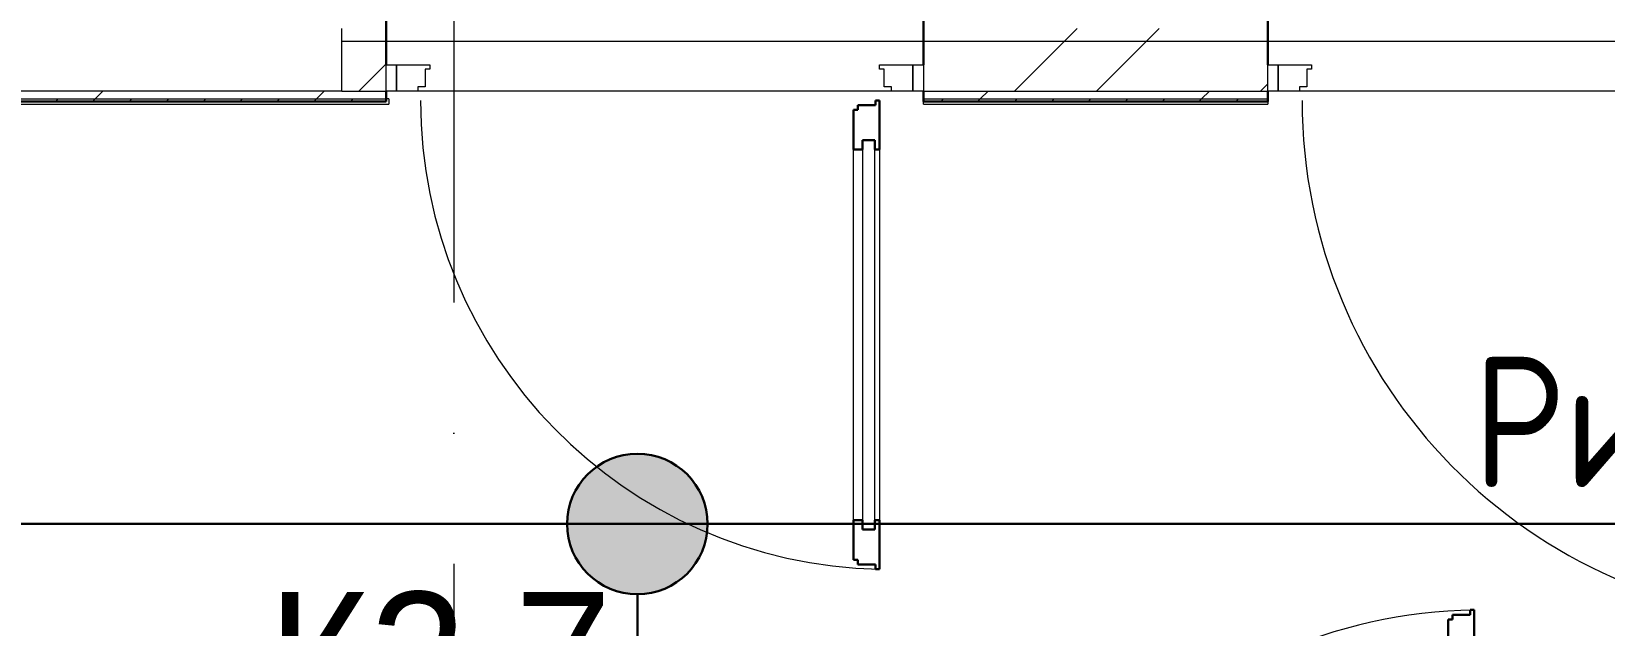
# Model space of a CAD drawing. Header units: millimetres. Extents: x -421858 to 614926, y -468665 to 141641.
# Drawn here: x 150466 to 153482, y -11256 to -10118 of the extents above; entities that cross this region are included whole.
import ezdxf

# ---------------------------------------------------------------- set-up
doc = ezdxf.new("R2010")
doc.units = ezdxf.units.MM
doc.linetypes.add('ADSK_Линия сетки', pattern=[25, 20, -2.5, 0, -2.5])
doc.linetypes.add('ADSK_Сверху', pattern=[450, 300, -150])
for name, color, linetype, lineweight in [('RC-Линии_связи-Адресные', 5, 'Continuous', 30), ('Аннотация', 7, 'Continuous', 18), ('Двери', 252, 'Continuous', 9), ('Линии', 252, 'Continuous', 9), ('лс', 5, 'Continuous', 30), ('Ограждение', 252, 'Continuous', 9), ('Оси', 252, 'Continuous', 9), ('Стены внутренние', 7, 'Continuous', 18), ('Стены наружные', 7, 'Continuous', 18), ('Стены штриховка', 252, 'Continuous', 9)]:
    doc.layers.add(name, color=color, linetype=linetype, lineweight=lineweight)
doc.layers.add('RC-Таблицы', color=7, linetype='Continuous')
doc.layers.add('Двери открывание', color=7, linetype='Continuous', lineweight=9, true_color=0xc0c0c0)
doc.styles.add('GOST Common_2', font='', dxfattribs={"width": 0.9, "height": 250})
doc.styles.add('Mipgost_5', font='', dxfattribs={"height": 250})
doc.styles.get('GOST Common_2').set_extended_font_data('GOST type B')
doc.styles.get('Mipgost_5').set_extended_font_data('Mipgost')

# ---------------------------------------------------------------- blocks, each defined once
blk = doc.blocks.new('2 этаж')
at = {"layer": 'Двери', "color": 251, "true_color": 0x636466}
for p, q in [((151146, -10182.3), (151166, -10182.3)), ((151146, -10232.3), (151146, -10182.3)), ((151166, -10182.3), (151166, -10232.3)), ((151166, -10182.3), (151230, -10182.3)), ((151166, -10232.3), (151166, -10182.3)), ((151221, -10190.3), (151221, -10224.3)), ((151230, -10190.3), (151221, -10190.3)), ((151230, -10182.3), (151230, -10190.3)), ((152092, -10182.3), (152156, -10182.3)), ((152092, -10190.3), (152092, -10182.3)), ((152101, -10190.3), (152092, -10190.3)), ((152101, -10224.3), (152101, -10190.3)), ((152156, -10182.3), (152176, -10182.3)), ((152156, -10232.3), (152156, -10182.3)), ((152156, -10182.3), (152156, -10232.3)), ((152176, -10182.3), (152176, -10232.3)), ((152836, -10182.3), (152856, -10182.3)), ((152836, -10232.3), (152836, -10182.3)), ((152856, -10182.3), (152856, -10232.3)), ((152856, -10182.3), (152920, -10182.3)), ((152856, -10232.3), (152856, -10182.3)), ((152911, -10190.3), (152911, -10224.3)), ((152920, -10190.3), (152911, -10190.3)), ((152920, -10182.3), (152920, -10190.3)), ((151166, -10232.3), (151146, -10232.3)), ((151207, -10232.3), (151166, -10232.3)), ((151207, -10224.3), (151207, -10232.3)), ((151221, -10224.3), (151207, -10224.3)), ((152115, -10224.3), (152101, -10224.3)), ((152115, -10232.3), (152115, -10224.3)), ((152156, -10232.3), (152115, -10232.3)), ((152176, -10232.3), (152156, -10232.3)), ((152856, -10232.3), (152836, -10232.3)), ((152897, -10232.3), (152856, -10232.3)), ((152897, -10224.3), (152897, -10232.3)), ((152911, -10224.3), (152897, -10224.3)), ((152059, -10326.3), (152059, -11072.3)), ((152083, -10326.3), (152059, -10326.3)), ((152083, -11072.3), (152083, -10326.3)), ((152042, -11054.3), (152042, -10344.3)), ((152092, -10344.3), (152092, -11054.3)), ((152059, -11072.3), (152083, -11072.3))]:
    blk.add_line(p, q, dxfattribs=at)
at = {"layer": 'Двери', "color": 251, "lineweight": 30, "true_color": 0x636466}
for p, q in [((152084, -10250.3), (152092, -10250.3)), ((152084, -10259.3), (152084, -10250.3)), ((152092, -10250.3), (152092, -10344.3)), ((152042, -10268.3), (152050, -10268.3)), ((152042, -10344.3), (152042, -10268.3)), ((152050, -10268.3), (152050, -10259.3)), ((152050, -10259.3), (152084, -10259.3)), ((152059, -10344.3), (152059, -10326.3)), ((152059, -10326.3), (152083, -10326.3)), ((152083, -10326.3), (152083, -10344.3)), ((152042, -10344.3), (152059, -10344.3)), ((152083, -10344.3), (152092, -10344.3)), ((152042, -11130.3), (152042, -11054.3)), ((152042, -11054.3), (152059, -11054.3)), ((152059, -11054.3), (152059, -11072.3)), ((152083, -11054.3), (152092, -11054.3)), ((152083, -11072.3), (152083, -11054.3)), ((152092, -11054.3), (152092, -11148.3)), ((152059, -11072.3), (152083, -11072.3)), ((152050, -11130.3), (152042, -11130.3)), ((152050, -11139.3), (152050, -11130.3)), ((152084, -11139.3), (152050, -11139.3)), ((152084, -11148.3), (152084, -11139.3)), ((152092, -11148.3), (152084, -11148.3)), ((153190, -11244.3), (153182, -11244.3)), ((153182, -11244.3), (153182, -11320.3)), ((153224, -11235.3), (153190, -11235.3)), ((153190, -11235.3), (153190, -11244.3)), ((153232, -11226.3), (153224, -11226.3)), ((153224, -11226.3), (153224, -11235.3)), ((153232, -11320.3), (153232, -11226.3))]:
    blk.add_line(p, q, dxfattribs=at)
at = {"layer": 'Двери открывание', "color": 251, "true_color": 0x636466}
for centre, radius, start, end in [((152110, -10250.3), 898, 180, 268.8515), ((153900, -10250.3), 998, 180, 268.9666), ((153250, -12224.3), 998, 91.0334, 180)]:
    blk.add_arc(centre, radius, start, end, dxfattribs=at)
at = {"layer": 'Линии', "color": 251, "linetype": 'ADSK_Сверху', "ltscale": 100, "true_color": 0x636466}
blk.add_line((161881, -10137.3), (151061, -10137.3), dxfattribs=at)
at = {"layer": 'Ограждение', "color": 251, "true_color": 0x636466}
for p, q in [((151151, -10247.3), (151146, -10247.3)), ((151151, -10247.3), (151151, -10257.3)), ((152176, -10257.3), (152176, -10252.3)), ((152836, -10252.3), (152836, -10257.3)), ((149621, -10257.3), (151151, -10257.3)), ((152176, -10257.3), (152836, -10257.3))]:
    blk.add_line(p, q, dxfattribs=at)
at = {"layer": 'Оси', "color": 251, "linetype": 'ADSK_Линия сетки', "ltscale": 100, "true_color": 0x636466}
blk.add_line((151276, -1137.3), (151276, -30993.4), dxfattribs=at)
at = {"layer": 'Стены внутренние', "color": 251, "true_color": 0x636466}
blk.add_line((151061, -10232.3), (151061, -10112.3), dxfattribs=at)
at = {"layer": 'Стены наружные', "color": 251, "lineweight": 30, "true_color": 0x636466}
for p, q in [((151146, -10182.3), (151146, -10082.3)), ((152176, -10082.3), (152176, -10182.3)), ((152836, -10182.3), (152836, -10082.3)), ((149616, -10252.3), (151146, -10252.3)), ((151146, -10252.3), (151146, -10232.3)), ((152176, -10232.3), (152176, -10252.3)), ((152176, -10252.3), (152836, -10252.3)), ((152836, -10252.3), (152836, -10232.3))]:
    blk.add_line(p, q, dxfattribs=at)
at = {"layer": 'Стены наружные', "color": 251, "linetype": 'Continuous', "lineweight": 9, "true_color": 0x636466}
for p, q in [((152350.9, -10232.3), (152470.9, -10112.3)), ((152508.1, -10232.3), (152628.1, -10112.3)), ((151093.7, -10232.3), (151146, -10179.9)), ((152822.4, -10232.3), (152836, -10218.6)), ((150512.2, -10252.3), (150517.2, -10247.3)), ((150582.9, -10252.3), (150587.9, -10247.3)), ((150587.9, -10247.3), (150602.9, -10232.3)), ((150653.7, -10252.3), (150658.7, -10247.3)), ((150724.4, -10252.3), (150729.4, -10247.3)), ((150795.1, -10252.3), (150800.1, -10247.3)), ((150865.8, -10252.3), (150870.8, -10247.3)), ((150936.5, -10252.3), (150941.5, -10247.3)), ((151007.2, -10252.3), (151012.2, -10247.3)), ((151012.2, -10247.3), (151027.2, -10232.3)), ((151077.9, -10252.3), (151082.9, -10247.3)), ((152209.3, -10252.3), (152214.3, -10247.3)), ((152280, -10252.3), (152285, -10247.3)), ((152285, -10247.3), (152300, -10232.3)), ((152350.7, -10252.3), (152355.7, -10247.3)), ((152421.4, -10252.3), (152426.4, -10247.3)), ((152492.1, -10252.3), (152497.1, -10247.3)), ((152562.8, -10252.3), (152567.8, -10247.3)), ((152633.6, -10252.3), (152638.6, -10247.3)), ((152704.3, -10252.3), (152709.3, -10247.3)), ((152709.3, -10247.3), (152724.3, -10232.3)), ((152775, -10252.3), (152780, -10247.3))]:
    blk.add_line(p, q, dxfattribs=at)
at = {"layer": 'Стены наружные', "color": 251, "true_color": 0x636466}
for p, q in [((151061, -10232.3), (150311, -10232.3)), ((152115, -10232.3), (151207, -10232.3)), ((153905, -10232.3), (152897, -10232.3))]:
    blk.add_line(p, q, dxfattribs=at)
at = {"layer": 'Стены штриховка', "color": 251, "true_color": 0x636466}
for p, q in [((149616, -10247.3), (151146, -10247.3)), ((151061, -10232.3), (151146, -10232.3)), ((152176, -10232.3), (152836, -10232.3)), ((152176, -10247.3), (152836, -10247.3))]:
    blk.add_line(p, q, dxfattribs=at)
at = {"layer": 'Аннотация', "color": 251, "true_color": 0x636466, "style": 'GOST Common_2', "width": 0.9}
blk.add_text('Ригель', height=250, dxfattribs=at).set_placement((153229.5, -10991.5))
blk = doc.blocks.new('кс-4')
at = {"layer": 'RC-Линии_связи-Адресные'}
h = blk.add_hatch(color=11, dxfattribs=at)
h.dxf.hatch_style = 1
h.paths.add_polyline_path([(134.7, 0, 1), (-134.7, 0, 1)])
at = {"layer": 'RC-Линии_связи-Адресные', "color": 116, "true_color": 0x136734}
blk.add_circle((0, 0), 134.7, dxfattribs=at)

msp = doc.modelspace()

# ---------------------------------------------------------------- linework, layer by layer
at = {"layer": 'лс', "color": 116, "linetype": 'Continuous', "ltscale": 100, "true_color": 0x136734, "transparency": 33554687}
msp.add_line((147484.9, -11061.6), (160080.4, -11061.6), dxfattribs=at)
at = {"layer": 'лс', "color": 11, "linetype": 'Continuous', "ltscale": 100, "transparency": 33554687}
msp.add_line((151627.6, -11649.7), (151627.6, -11196.2), dxfattribs=at)

# ---------------------------------------------------------------- block references
msp.add_blockref('2 этаж', (0, 0))
at = {"layer": 'RC-Линии_связи-Адресные'}
msp.add_blockref('кс-4', (151627.6, -11061.6), dxfattribs=at)

# ---------------------------------------------------------------- texts
at = {"layer": 'RC-Таблицы', "linetype": 'Continuous', "lineweight": 40, "transparency": 33554687, "insert": (151248.6, -11316.8), "char_height": 250, "width": 2400, "attachment_point": 5, "style": 'Mipgost_5'}
msp.add_mtext('К2.7', dxfattribs=at)

doc.saveas('drawing.dxf')
